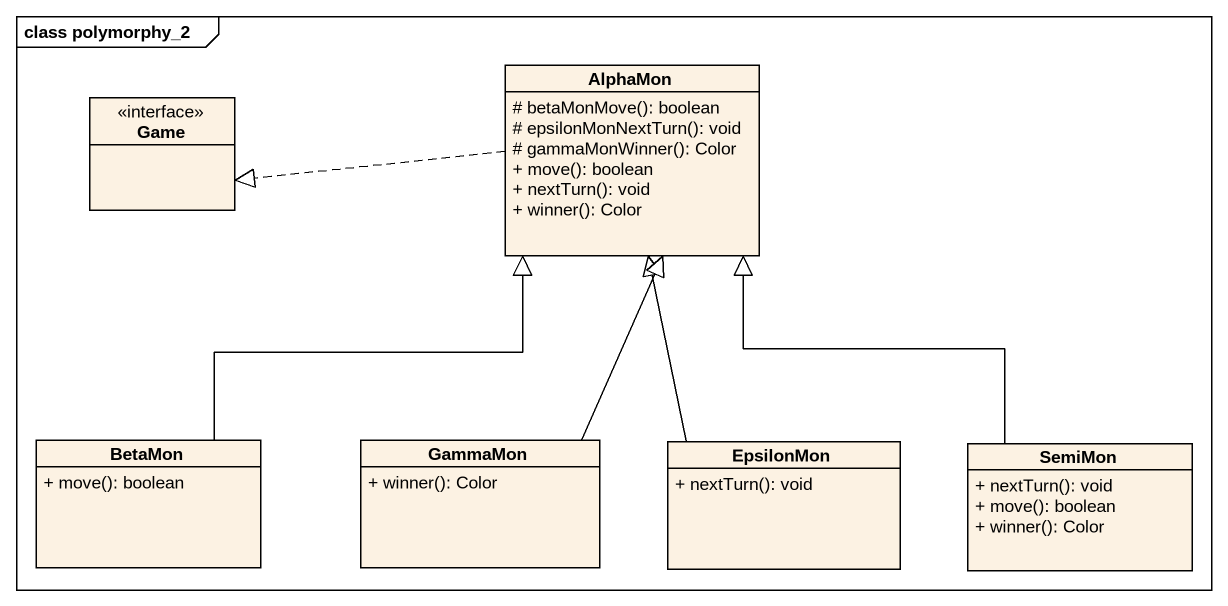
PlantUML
@startuml
mainframe class polymorphy_2
hide circle
hide empty members
skinparam classAttributeIconSize 0
class AlphaMon {
  # betaMonMove(): boolean
  # epsilonMonNextTurn(): void
  # gammaMonWinner(): Color
  + move(): boolean
  + nextTurn(): void
  + winner(): Color
}
class Game <<interface>>
class BetaMon {
  + move(): boolean
}
class GammaMon {
  + winner(): Color
}
class EpsilonMon {
  + nextTurn(): void
}
class SemiMon {
  + nextTurn(): void
  + move(): boolean
  + winner(): Color
}
AlphaMon .left.|> Game
BetaMon -up-|> AlphaMon
GammaMon -up-|> AlphaMon
EpsilonMon -up-|> AlphaMon
SemiMon -up-|> AlphaMon
@enduml
